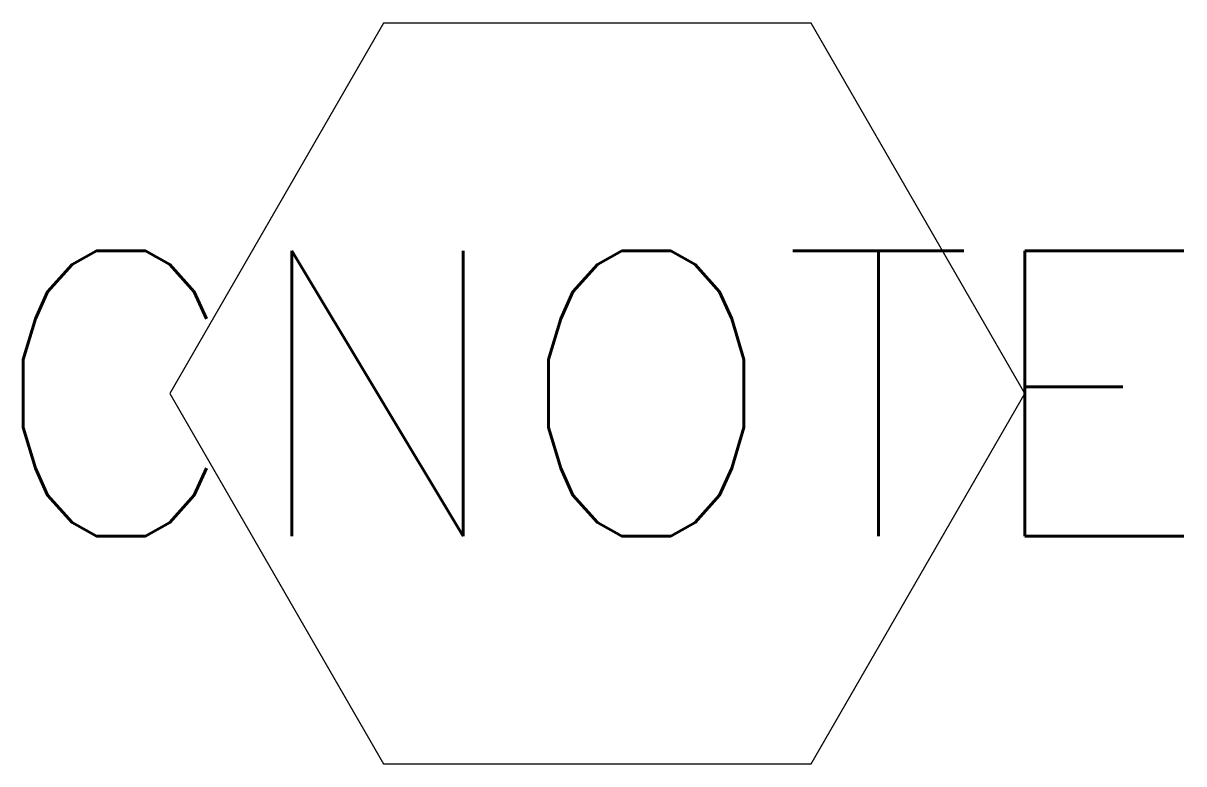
# Model space of a CAD drawing. Extents: x -0.201 to 0.206, y -0.13 to 0.13.
import ezdxf
from ezdxf.enums import TextEntityAlignment as Align

# ---------------------------------------------------------------- set-up
doc = ezdxf.new("R2010")
doc.units = 0
doc.header["$LTSCALE"] = 48
doc.header["$MEASUREMENT"] = 0
doc.layers.get('0').update_dxf_attribs({"linetype": 'CONTINUOUS'})
doc.styles.get("Standard").update_dxf_attribs({"font": 'SIMPLEX.SHX'})

msp = doc.modelspace()

# ---------------------------------------------------------------- linework, layer by layer
at = {"color": 3}
msp.add_lwpolyline([(-0.075, 0.1299), (-0.15, 0), (-0.075, -0.1299), (0.075, -0.1299), (0.15, 0), (0.075, 0.1299)], close=True, dxfattribs=at)

# ---------------------------------------------------------------- texts
at = {"color": 0, "flags": 8}
msp.add_attdef('CNOTE', text='XXX', height=0.1, dxfattribs=at).set_placement((0, 0), align=Align.MIDDLE)

doc.saveas('drawing.dxf')
